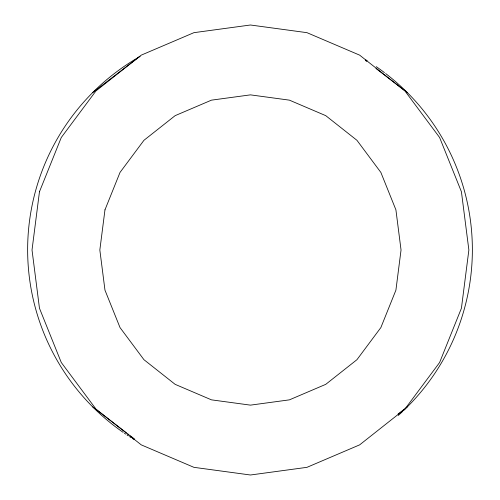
<?xml version="1.0" encoding="UTF-8"?>
<svg xmlns="http://www.w3.org/2000/svg" width="500" height="500" viewBox="0 0 500 500"><rect width="100%" height="100%" fill="white"/><g stroke="black" fill="none" stroke-linecap="round" stroke-linejoin="round"><path stroke-width="0.75" d="M92.762 92.5L138.819 57.162M398.088 413.988L407.238 406.969M365.487 60.462L366.719 61.413M375.95 68.494L407.238 92.5M92.762 406.969L126.481 432.844M127.713 433.787L128.95 434.738M130.181 435.681L134.5 438.994M385.675 73.556A222.362 222.362 0 0 1 403.938 410.2M402.819 411.262A222.362 222.362 0 0 1 398.263 415.456M134.188 439.556A222.362 222.362 0 0 1 132.213 438.338M130.9 437.519A222.362 222.362 0 0 1 129.594 436.681M128.294 435.838A222.362 222.362 0 0 1 127 434.981M125.706 434.119A222.362 222.362 0 0 1 124.419 433.244M123.138 432.356A222.362 222.362 0 0 1 140.15 56.4M365.812 59.913A222.362 222.362 0 0 1 367.131 60.719M376.225 66.669A222.362 222.362 0 0 1 384.438 72.613M39.462 191.769L32.019 250L39.462 308.231L61.281 362.5L95.994 409.1L141.231 444.856L193.912 467.331L250.444 475L306.975 467.331L359.656 444.856L404.894 409.1L439.606 362.5L461.425 308.231L468.869 250L461.425 191.769L439.606 137.5L404.894 90.9L359.656 55.144L306.975 32.669L250.444 25L193.912 32.669L141.231 55.144L95.994 90.9L61.281 137.5L39.462 191.769M104.969 209.85L99.838 250L104.969 290.15L120.019 327.569L143.95 359.7L175.144 384.35L211.462 399.85L250.444 405.138L289.419 399.85L325.744 384.35L356.938 359.7L380.869 327.569L395.913 290.15L401.044 250L395.913 209.85L380.869 172.431L356.938 140.3L325.744 115.65L289.419 100.15L250.444 94.862L211.462 100.15L175.144 115.65L143.95 140.3L120.019 172.431L104.969 209.85"/></g></svg>
